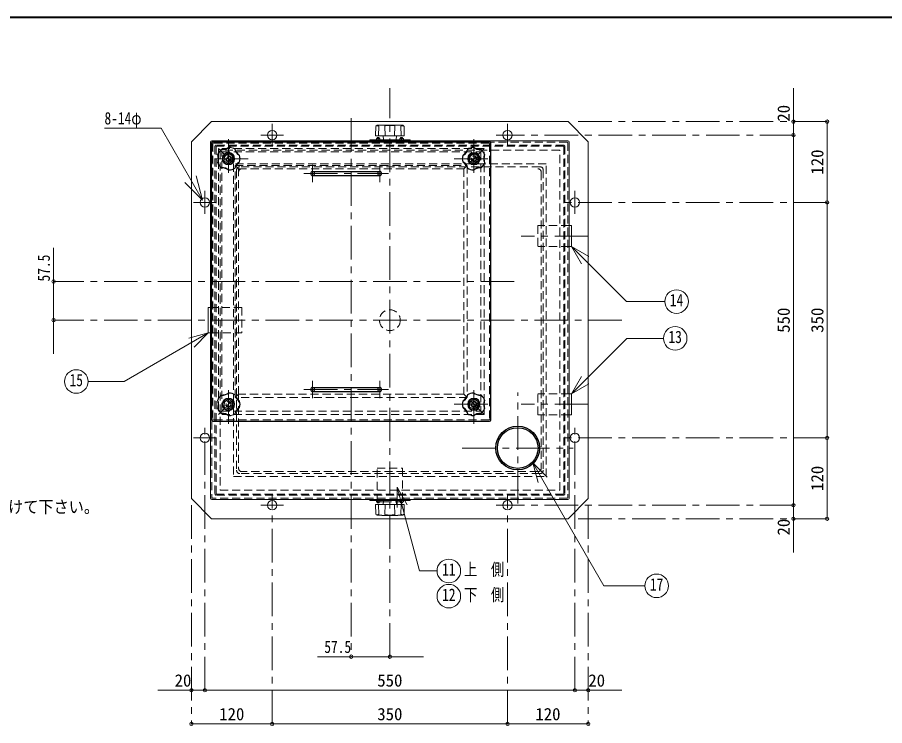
# Model space of a CAD drawing. Units: millimetres at full size, sheet at 1:10; some dimension numbers follow another scale. Extents: x -2123 to 1927, y -1358 to 1452.
# Drawn here: x -652 to 638, y 399 to 1452 of the extents above; entities that cross this region are included whole.
import ezdxf
from ezdxf.enums import TextEntityAlignment as Align

# ---------------------------------------------------------------- set-up
doc = ezdxf.new("R2010")
doc.units = ezdxf.units.MM
doc.header["$LTSCALE"] = 10
doc.header["$PDMODE"] = 32
doc.header["$PDSIZE"] = 5
doc.linetypes.add('CHAIN1', pattern=[8, 5, -1, 1, -1])
doc.linetypes.add('DASHED1', pattern=[1.8, 1.2, -0.6])
doc.layers.add('0-0', color=7, linetype='Continuous', lineweight=18)
doc.styles.add('ＭＳ ゴシック', font='')
doc.styles.get('ＭＳ ゴシック').set_extended_font_data('MS Gothic')

msp = doc.modelspace()

# ---------------------------------------------------------------- linework, layer by layer
at = {"layer": '0-0', "color": 1, "lineweight": 40}
msp.add_line((1927.2, 1451.91), (-2122.8, 1451.91), dxfattribs=at)
at = {"layer": '0-0', "color": 4, "linetype": 'CHAIN1', "lineweight": 9}
for p, q in [((-97.8, 501.91), (-97.8, 1346.91)), ((-272.8, 1293.91), (-272.8, 1259.91)), ((-155.3, 1301.91), (-155.3, 501.91)), ((77.2, 1293.91), (77.2, 1259.91)), ((182.2, 1296.91), (552.2, 1296.91)), ((-289.8, 1276.91), (-255.8, 1276.91)), ((502.2, 1276.91), (60.2, 1276.91)), ((-337.8, 1271.11), (-337.8, 1212.71)), ((27.2, 1271.11), (27.2, 1212.71)), ((-308.6, 1241.91), (-367, 1241.91)), ((-2, 1241.91), (56.4, 1241.91)), ((-212.8, 1232.91), (-212.8, 1206.91)), ((-112.8, 1232.91), (-112.8, 1206.91)), ((-225.8, 1219.91), (-99.8, 1219.91)), ((-372.8, 1193.91), (-372.8, 1159.91)), ((177.2, 1193.91), (177.2, 1159.91)), ((-389.8, 1176.91), (-355.8, 1176.91)), ((552.2, 1176.91), (160.2, 1176.91)), ((197.2, 1126.91), (97.2, 1126.91)), ((87.2, 1059.41), (-597.8, 1059.41)), ((247.2, 1001.91), (-597.8, 1001.91)), ((-337.8, 847.71), (-337.8, 906.11)), ((-212.8, 885.91), (-212.8, 911.91)), ((-112.8, 885.91), (-112.8, 911.91)), ((27.2, 847.71), (27.2, 906.11)), ((-225.8, 898.91), (-99.8, 898.91)), ((92.2, 729.41), (92.2, 894.41)), ((-2, 876.91), (56.4, 876.91)), ((197.2, 876.91), (97.2, 876.91)), ((-372.8, 451.91), (-372.8, 843.91)), ((177.2, 451.91), (177.2, 843.91)), ((-389.8, 826.91), (-355.8, 826.91)), ((552.2, 826.91), (160.2, 826.91)), ((9.7, 811.91), (174.7, 811.91)), ((-272.8, 401.91), (-272.8, 743.91)), ((77.2, 401.91), (77.2, 743.91)), ((-392.8, 726.91), (-392.8, 401.91)), ((-289.8, 726.91), (-255.8, 726.91)), ((502.2, 726.91), (60.2, 726.91)), ((197.2, 726.91), (197.2, 401.91)), ((182.2, 706.91), (552.2, 706.91))]:
    msp.add_line(p, q, dxfattribs=at)
at = {"layer": '0-0', "color": 4, "lineweight": 9}
for p, q in [((502.2, 1346.91), (502.2, 1276.91)), ((167.2, 1296.91), (197.2, 1266.91)), ((552.2, 1296.91), (552.2, 1176.91)), ((502.2, 1276.91), (502.2, 726.91)), ((-392.8, 1266.91), (-392.8, 736.91)), ((197.2, 1266.91), (197.2, 736.91)), ((552.2, 1176.91), (552.2, 826.91)), ((-597.8, 1109.41), (-597.8, 951.91)), ((552.2, 706.91), (552.2, 826.91)), ((-362.8, 706.91), (-392.8, 736.91)), ((167.2, 706.91), (197.2, 736.91)), ((502.2, 656.91), (502.2, 726.91)), ((167.2, 706.91), (-362.8, 706.91)), ((-205.3, 501.91), (-47.8, 501.91)), ((-442.8, 451.91), (-372.8, 451.91)), ((177.2, 451.91), (-372.8, 451.91)), ((247.2, 451.91), (177.2, 451.91)), ((-392.8, 401.91), (-272.8, 401.91)), ((77.2, 401.91), (-272.8, 401.91)), ((197.2, 401.91), (77.2, 401.91))]:
    msp.add_line(p, q, dxfattribs=at)
at = {"layer": '0-0'}
for p, q in [((-119.26, 1276.43), (-118.84, 1289.58)), ((-109.56, 1291.9), (-116.95, 1291.51)), ((-114.74, 1275.91), (-114.25, 1290.46)), ((-109.04, 1291.91), (-86.56, 1291.91)), ((-104.66, 1275.91), (-105.14, 1290.46)), ((-90.95, 1275.91), (-90.46, 1290.46)), ((-86.04, 1291.9), (-78.66, 1291.51)), ((-80.87, 1275.91), (-81.35, 1290.46)), ((-76.34, 1276.43), (-76.76, 1289.58)), ((-522.11, 1287.34), (-438.04, 1287.34)), ((-376.15, 1180.14), (-438.04, 1287.34)), ((-364.3, 1266.41), (-364.3, 737.41)), ((166.7, 1268.41), (-362.3, 1268.41)), ((-127.8, 1268.41), (-127.8, 1269.91)), ((-67.8, 1269.91), (-127.8, 1269.91)), ((-118.76, 1275.91), (-76.84, 1275.91)), ((-112.8, 1271.91), (-117.8, 1271.91)), ((-117.8, 1271.91), (-117.8, 1269.91)), ((-115.3, 1271.91), (-115.3, 1269.91)), ((-113.8, 1271.91), (-113.8, 1273.42)), ((-112.8, 1271.91), (-112.8, 1269.91)), ((-107.34, 1270.37), (-107.8, 1275.91)), ((-88.26, 1270.37), (-87.8, 1275.91)), ((-82.8, 1271.91), (-77.8, 1271.91)), ((-82.8, 1271.91), (-82.8, 1269.91)), ((-81.8, 1271.91), (-81.8, 1273.42)), ((-80.3, 1271.91), (-80.3, 1269.91)), ((-77.8, 1271.91), (-77.8, 1269.91)), ((-67.8, 1268.41), (-67.8, 1269.91)), ((168.7, 1266.41), (168.7, 737.41)), ((-376.15, 1180.14), (-385.86, 1216.36)), ((-376.15, 1180.14), (-402.67, 1206.65)), ((172.2, 1142.41), (168.7, 1142.41)), ((172.2, 1142.41), (172.2, 1111.41)), ((168.7, 1111.41), (172.2, 1111.41)), ((172.02, 1111.61), (198, 1096.61)), ((172.02, 1111.61), (187.02, 1085.63)), ((-367.8, 1020.91), (-364.3, 1020.91)), ((-367.77, 982.94), (-492.72, 910.8)), ((-367.77, 982.94), (-396.75, 975.18)), ((-367.77, 982.94), (-388.99, 961.73)), ((172.03, 892.24), (187.03, 918.22)), ((-546.54, 910.8), (-492.72, 910.8)), ((172.03, 892.24), (198.01, 907.24)), ((168.7, 892.41), (172.2, 892.41)), ((172.2, 861.41), (172.2, 892.41)), ((172.2, 861.41), (168.7, 861.41)), ((114.89, 789.75), (122.65, 760.77)), ((114.89, 789.75), (220.3, 607.17)), ((114.89, 789.75), (136.1, 768.54)), ((-86.95, 753.75), (-86.95, 723.75)), ((-86.95, 753.75), (-71.95, 727.77)), ((166.7, 735.41), (-362.3, 735.41)), ((-127.8, 735.41), (-127.8, 733.91)), ((-67.8, 735.41), (-67.8, 733.91)), ((-67.8, 733.91), (-127.8, 733.91)), ((-119.26, 727.4), (-118.84, 714.25)), ((-118.76, 727.91), (-76.84, 727.91)), ((-117.8, 731.91), (-117.8, 733.91)), ((-112.8, 731.91), (-117.8, 731.91)), ((-115.3, 731.91), (-115.3, 733.91)), ((-114.74, 727.91), (-114.25, 713.37)), ((-113.8, 731.91), (-113.8, 730.4)), ((-112.8, 731.91), (-112.8, 733.91)), ((-107.47, 731.91), (-112.8, 731.91)), ((-107.34, 733.45), (-107.8, 727.91)), ((-104.66, 727.91), (-105.14, 713.37)), ((-90.95, 727.91), (-90.46, 713.37)), ((-88.26, 733.45), (-87.8, 727.91)), ((-82.8, 731.91), (-88.13, 731.91)), ((-82.8, 731.91), (-82.8, 733.91)), ((-82.8, 731.91), (-77.8, 731.91)), ((-81.8, 731.91), (-81.8, 730.4)), ((-80.87, 727.91), (-81.35, 713.37)), ((-80.3, 731.91), (-80.3, 733.91)), ((-77.8, 731.91), (-77.8, 733.91)), ((-76.34, 727.4), (-76.76, 714.25)), ((-109.56, 711.93), (-116.95, 712.32)), ((-109.04, 711.91), (-86.56, 711.91)), ((-86.04, 711.93), (-78.66, 712.32)), ((220.3, 607.17), (281.25, 607.17))]:
    msp.add_line(p, q, dxfattribs=at)
at = {"layer": '0-0', "color": 5, "lineweight": 25}
for p, q in [((-362.8, 853.91), (-362.8, 1264.91)), ((-360.8, 1266.91), (50.2, 1266.91)), ((52.2, 853.91), (52.2, 1264.91)), ((-212.8, 1222.91), (-112.8, 1222.91)), ((-212.8, 1216.91), (-112.8, 1216.91)), ((-212.8, 901.91), (-112.8, 901.91)), ((-212.8, 895.91), (-112.8, 895.91)), ((-360.8, 851.91), (50.2, 851.91))]:
    msp.add_line(p, q, dxfattribs=at)
at = {"layer": '0-0', "color": 4, "linetype": 'DASHED1', "lineweight": 9}
for p, q in [((-362.3, 1265.41), (-362.3, 738.41)), ((165.7, 1266.41), (-361.3, 1266.41)), ((166.7, 1265.41), (166.7, 738.41)), ((-357.8, 1260.41), (-357.8, 743.41)), ((160.7, 1261.91), (-356.3, 1261.91)), ((-356.3, 1259.66), (-356.3, 744.16)), ((159.95, 1260.41), (-355.55, 1260.41)), ((-350.3, 1254.41), (-350.3, 749.41)), ((154.7, 1254.41), (-350.3, 1254.41)), ((-347.8, 1251.91), (37.2, 1251.91)), ((-347.8, 866.91), (-347.8, 1251.91)), ((37.2, 1251.91), (37.2, 866.91)), ((160.7, 1259.66), (160.7, 744.16)), ((162.2, 1260.41), (162.2, 743.41)), ((-344.3, 1245.58), (-344.3, 1238.25)), ((-344.23, 1245.71), (-337.88, 1249.38)), ((-344.23, 1238.12), (-337.88, 1234.45)), ((-331.38, 1245.71), (-337.73, 1249.38)), ((-337.73, 1234.45), (-331.38, 1238.12)), ((-331.3, 1238.25), (-331.3, 1245.58)), ((20.7, 1238.25), (20.7, 1245.58)), ((20.77, 1245.71), (27.12, 1249.38)), ((27.12, 1234.45), (20.77, 1238.12)), ((33.62, 1245.71), (27.27, 1249.38)), ((33.62, 1238.12), (27.27, 1234.45)), ((33.7, 1245.58), (33.7, 1238.25)), ((-327.8, 1231.91), (17.2, 1231.91)), ((-327.8, 886.91), (-327.8, 1231.91)), ((125.2, 1229.91), (-320.8, 1229.91)), ((-325.8, 1224.91), (-325.8, 778.91)), ((127.2, 1221.91), (127.2, 781.91)), ((130.2, 1224.91), (130.2, 778.91)), ((122.2, 1142.41), (122.2, 1111.41)), ((168.7, 1142.41), (122.2, 1142.41)), ((168.7, 1111.41), (122.2, 1111.41)), ((-317.8, 1020.91), (-364.3, 1020.91)), ((-317.8, 1020.91), (-317.8, 982.91)), ((-364.3, 982.91), (-317.8, 982.91)), ((-322.8, 891.91), (-322.8, 781.91)), ((168.7, 892.41), (122.2, 892.41)), ((122.2, 861.41), (122.2, 892.41)), ((-344.3, 873.25), (-344.3, 880.58)), ((-344.23, 880.71), (-337.88, 884.38)), ((-337.73, 884.38), (-331.38, 880.71)), ((-331.3, 880.58), (-331.3, 873.25)), ((20.7, 880.58), (20.7, 873.25)), ((27.12, 884.38), (20.77, 880.71)), ((33.62, 880.71), (27.27, 884.38)), ((33.7, 873.25), (33.7, 880.58)), ((-347.8, 866.91), (37.2, 866.91)), ((-344.23, 873.12), (-337.88, 869.45)), ((-331.38, 873.12), (-337.73, 869.45)), ((20.77, 873.12), (27.12, 869.45)), ((33.62, 873.12), (27.27, 869.45)), ((168.7, 861.41), (122.2, 861.41)), ((125.2, 773.91), (-320.8, 773.91)), ((122.2, 776.91), (-317.8, 776.91)), ((-116.8, 781.91), (-78.8, 781.91)), ((-116.8, 731.91), (-116.8, 781.91)), ((-78.8, 781.91), (-78.8, 731.91)), ((165.7, 737.41), (-361.3, 737.41)), ((160.7, 741.91), (-356.3, 741.91)), ((159.95, 743.41), (-355.55, 743.41)), ((-107.47, 731.91), (-88.13, 731.91))]:
    msp.add_line(p, q, dxfattribs=at)
at = {"layer": '0-0', "linetype": 'DASHED1'}
for p, q in [((-360.8, 1263.91), (-360.8, 854.91)), ((49.2, 1264.91), (-359.8, 1264.91)), ((50.2, 1263.91), (50.2, 854.91)), ((-352.8, 1256.91), (-322.8, 1226.91)), ((42.2, 1256.91), (-352.8, 1256.91)), ((-352.8, 1256.91), (-352.8, 861.91)), ((42.2, 1256.91), (12.2, 1226.91)), ((42.2, 861.91), (42.2, 1256.91)), ((-322.8, 1226.91), (12.2, 1226.91)), ((-322.8, 891.91), (-322.8, 1226.91)), ((-352.8, 861.91), (-322.8, 891.91)), ((42.2, 861.91), (12.2, 891.91)), ((49.2, 853.91), (-359.8, 853.91)), ((42.2, 861.91), (-352.8, 861.91))]:
    msp.add_line(p, q, dxfattribs=at)
at = {"layer": '0-0', "color": 4, "lineweight": 9}
msp.add_lwpolyline([(167.2, 1296.91), (-362.8, 1296.91), (-392.8, 1266.91)], dxfattribs=at)
at = {"layer": '0-0'}
for points in [[(-116.8, 1271.91), (-116.8, 1273.42), (-113.8, 1273.42)], [(-78.8, 1271.91), (-78.8, 1273.42), (-81.8, 1273.42)], [(172.02, 1111.61), (254.04, 1029.59), (310.91, 1029.59)], [(-364.3, 982.91), (-367.8, 982.91), (-367.8, 1020.91)], [(172.03, 892.24), (254.72, 974.93), (308.88, 974.93)], [(-86.95, 753.75), (-53.62, 629.35), (-27.64, 629.35)], [(-116.8, 731.91), (-116.8, 730.4), (-113.8, 730.4)], [(-78.8, 731.91), (-78.8, 730.4), (-81.8, 730.4)]]:
    msp.add_lwpolyline(points, dxfattribs=at)
at = {"layer": '0-0', "color": 4, "linetype": 'DASHED1', "lineweight": 9}
for points in [[(-350.3, 749.41), (154.7, 749.41), (154.7, 1254.41)], [(-330.3, 769.41), (134.7, 769.41), (134.7, 1234.41)], [(134.7, 1234.41), (-330.3, 1234.41), (-330.3, 769.41)], [(17.2, 1231.91), (17.2, 886.91), (-327.8, 886.91)]]:
    msp.add_lwpolyline(points, dxfattribs=at)
at = {"layer": '0-0', "linetype": 'DASHED1'}
msp.add_lwpolyline([(12.2, 1226.91), (12.2, 891.91), (-322.8, 891.91)], dxfattribs=at)
at = {"layer": '0-0', "color": 4, "lineweight": 9}
for centre, radius in [((-272.8, 1276.91), 7), ((77.2, 1276.91), 7), ((-337.8, 1241.91), 9.2), ((27.2, 1241.91), 9.2), ((-372.8, 1176.91), 7), ((177.2, 1176.91), 7), ((-337.8, 876.91), 9.2), ((27.2, 876.91), 9.2), ((-372.8, 826.91), 7), ((177.2, 826.91), 7), ((-272.8, 726.91), 7), ((77.2, 726.91), 7)]:
    msp.add_circle(centre, radius, dxfattribs=at)
at = {"layer": '0-0'}
for centre, radius in [((-337.8, 1241.91), 8.4), ((27.2, 1241.91), 8.4), ((328.41, 1029.59), 17.5), ((326.38, 974.93), 17.5), ((-564.04, 910.8), 17.5), ((-337.8, 876.91), 8.4), ((27.2, 876.91), 8.4), ((-10.14, 629.35), 17.5), ((298.75, 607.17), 17.5), ((-10.14, 591.85), 17.5)]:
    msp.add_circle(centre, radius, dxfattribs=at)
at = {"layer": '0-0', "color": 4, "linetype": 'DASHED1', "lineweight": 9}
for centre, radius in [((-337.8, 1241.91), 6.25), ((-337.8, 1241.91), 4.25), ((-337.8, 1241.91), 4), ((-337.8, 1241.91), 3.5), ((27.2, 1241.91), 6.25), ((27.2, 1241.91), 4.25), ((27.2, 1241.91), 4), ((27.2, 1241.91), 3.5), ((-97.8, 1001.91), 15.5), ((-337.8, 876.91), 6.25), ((-337.8, 876.91), 4.25), ((-337.8, 876.91), 4), ((-337.8, 876.91), 3.5), ((27.2, 876.91), 6.25), ((27.2, 876.91), 4.25), ((27.2, 876.91), 4), ((27.2, 876.91), 3.5)]:
    msp.add_circle(centre, radius, dxfattribs=at)
at = {"layer": '0-0', "color": 5, "lineweight": 25}
for radius in [32.5, 30.25]:
    msp.add_circle((92.2, 811.91), radius, dxfattribs=at)
at = {"layer": '0-0'}
for centre, radius, start, end in [((-116.84, 1289.51), 2, 93.01913, 178.15415), ((-117.31, 1288.84), 2.07, 93.02757, 128.73305), ((-117.23, 1280.96), 9.96, 72.62002, 91.09064), ((-109.04, 1281.91), 10, 90, 93.01913), ((-104.64, 1290.48), 0.5, 97.29873, 181.90915), ((-97.8, 1237.08), 54.34, 82.70127, 97.29873), ((-90.96, 1290.48), 0.5, 358.09085, 82.70127), ((-86.56, 1281.91), 10, 86.98087, 90), ((-78.38, 1280.96), 9.96, 88.90936, 107.37998), ((-78.76, 1289.51), 2, 1.84585, 86.98087), ((-78.3, 1288.84), 2.07, 51.26695, 86.97243), ((-362.3, 1266.41), 2, 90, 180), ((-118.76, 1276.41), 0.5, 178.15415, 270), ((-106.84, 1270.41), 0.5, 184.76364, 270), ((-88.76, 1270.41), 0.5, 270, 355.23636), ((-76.84, 1276.41), 0.5, 270, 1.84585), ((166.7, 1266.41), 2, 0, 90), ((-337.8, 1241.91), 17.2, 128.5, 159.5), ((-337.8, 1241.91), 16.8, 128.5, 159.5), ((-349.93, 1279.25), 23.91, 273.41115, 302.58885), ((-346.95, 1270.07), 15.06, 265.0119, 310.9881), ((-337.8, 1241.91), 16.8, 56.5, 87.5), ((-337.8, 1241.91), 17.2, 56.5, 87.5), ((-313.85, 1259.31), 15.06, 193.0119, 238.9881), ((-306.04, 1264.99), 23.91, 201.41115, 230.58885), ((-4.56, 1264.99), 23.91, 309.41115, 338.58885), ((3.25, 1259.31), 15.06, 301.0119, 346.9881), ((27.2, 1241.91), 17.2, 92.5, 123.5), ((27.2, 1241.91), 16.8, 92.5, 123.5), ((39.33, 1279.25), 23.91, 237.41115, 266.58885), ((36.35, 1270.07), 15.06, 229.0119, 274.9881), ((27.2, 1241.91), 16.8, 20.5, 51.5), ((27.2, 1241.91), 17.2, 20.5, 51.5), ((-377.06, 1241.91), 23.91, 345.41115, 14.58885), ((-367.41, 1241.91), 15.06, 337.0119, 22.9881), ((-337.8, 1241.91), 16.8, 344.5, 15.5), ((-337.8, 1241.91), 17.2, 344.5, 15.5), ((27.2, 1241.91), 17.2, 164.5, 195.5), ((27.2, 1241.91), 16.8, 164.5, 195.5), ((56.8, 1241.91), 15.06, 157.0119, 202.9881), ((66.45, 1241.91), 23.91, 165.41115, 194.58885), ((-337.8, 1241.91), 17.2, 200.5, 231.5), ((-337.8, 1241.91), 16.8, 200.5, 231.5), ((-349.93, 1204.58), 23.91, 57.41115, 86.58885), ((-346.95, 1213.76), 15.06, 49.0119, 94.9881), ((-337.8, 1241.91), 16.8, 272.5, 303.5), ((-337.8, 1241.91), 17.2, 272.5, 303.5), ((-313.85, 1224.51), 15.06, 121.0119, 166.9881), ((-306.04, 1218.84), 23.91, 129.41115, 158.58885), ((-4.56, 1218.84), 23.91, 21.41115, 50.58885), ((3.25, 1224.51), 15.06, 13.0119, 58.9881), ((27.2, 1241.91), 17.2, 236.5, 267.5), ((27.2, 1241.91), 16.8, 236.5, 267.5), ((39.33, 1204.58), 23.91, 93.41115, 122.58885), ((36.35, 1213.76), 15.06, 85.0119, 130.9881), ((27.2, 1241.91), 16.8, 308.5, 339.5), ((27.2, 1241.91), 17.2, 308.5, 339.5), ((-337.8, 876.91), 17.2, 128.5, 159.5), ((-337.8, 876.91), 16.8, 128.5, 159.5), ((-349.93, 914.25), 23.91, 273.41115, 302.58885), ((-346.95, 905.07), 15.06, 265.0119, 310.9881), ((-337.8, 876.91), 16.8, 56.5, 87.5), ((-337.8, 876.91), 17.2, 56.5, 87.5), ((-313.85, 894.31), 15.06, 193.0119, 238.9881), ((-306.04, 899.99), 23.91, 201.41115, 230.58885), ((-4.56, 899.99), 23.91, 309.41115, 338.58885), ((3.25, 894.31), 15.06, 301.0119, 346.9881), ((27.2, 876.91), 17.2, 92.5, 123.5), ((27.2, 876.91), 16.8, 92.5, 123.5), ((39.33, 914.25), 23.91, 237.41115, 266.58885), ((36.35, 905.07), 15.06, 229.0119, 274.9881), ((27.2, 876.91), 16.8, 20.5, 51.5), ((27.2, 876.91), 17.2, 20.5, 51.5), ((-377.06, 876.91), 23.91, 345.41115, 14.58885), ((-367.41, 876.91), 15.06, 337.0119, 22.9881), ((-337.8, 876.91), 16.8, 344.5, 15.5), ((-337.8, 876.91), 17.2, 344.5, 15.5), ((27.2, 876.91), 17.2, 164.5, 195.5), ((27.2, 876.91), 16.8, 164.5, 195.5), ((56.8, 876.91), 15.06, 157.0119, 202.9881), ((66.45, 876.91), 23.91, 165.41115, 194.58885), ((-337.8, 876.91), 17.2, 200.5, 231.5), ((-337.8, 876.91), 16.8, 200.5, 231.5), ((-313.85, 859.51), 15.06, 121.0119, 166.9881), ((-306.04, 853.84), 23.91, 129.41115, 158.58885), ((-4.56, 853.84), 23.91, 21.41115, 50.58885), ((3.25, 859.51), 15.06, 13.0119, 58.9881), ((27.2, 876.91), 16.8, 308.5, 339.5), ((27.2, 876.91), 17.2, 308.5, 339.5), ((-349.93, 839.58), 23.91, 57.41115, 86.58885), ((-346.95, 848.76), 15.06, 49.0119, 94.9881), ((-337.8, 876.91), 16.8, 272.5, 303.5), ((-337.8, 876.91), 17.2, 272.5, 303.5), ((27.2, 876.91), 17.2, 236.5, 267.5), ((27.2, 876.91), 16.8, 236.5, 267.5), ((39.33, 839.58), 23.91, 93.41115, 122.58885), ((36.35, 848.76), 15.06, 85.0119, 130.9881), ((-362.3, 737.41), 2, 180, 270), ((166.7, 737.41), 2, 270, 0), ((-118.76, 727.41), 0.5, 90, 181.84585), ((-106.84, 733.41), 0.5, 90, 175.23636), ((-88.76, 733.41), 0.5, 4.76364, 90), ((-76.84, 727.41), 0.5, 358.15415, 90), ((-116.84, 714.31), 2, 181.84585, 266.98087), ((-117.31, 714.98), 2.07, 231.26695, 266.97243), ((-117.23, 722.87), 9.96, 268.90936, 287.37998), ((-109.04, 721.91), 10, 266.98087, 270), ((-104.64, 713.35), 0.5, 178.09085, 262.70127), ((-97.8, 766.75), 54.34, 262.70127, 277.29873), ((-90.96, 713.35), 0.5, 277.29873, 1.90915), ((-86.56, 721.91), 10, 270, 273.01913), ((-78.38, 722.87), 9.96, 252.62002, 271.09064), ((-78.76, 714.31), 2, 273.01913, 358.15415), ((-78.3, 714.98), 2.07, 273.02757, 308.73305)]:
    msp.add_arc(centre, radius, start, end, dxfattribs=at)
at = {"layer": '0-0', "color": 5, "lineweight": 25}
for centre, radius, start, end in [((-360.8, 1264.91), 2, 90, 180), ((50.2, 1264.91), 2, 0, 90), ((-212.8, 1219.91), 3, 90, 270), ((-112.8, 1219.91), 3, 270, 90), ((-212.8, 898.91), 3, 90, 270), ((-112.8, 898.91), 3, 270, 90), ((-360.8, 853.91), 2, 180, 270), ((50.2, 853.91), 2, 270, 0)]:
    msp.add_arc(centre, radius, start, end, dxfattribs=at)
at = {"layer": '0-0', "color": 4, "linetype": 'DASHED1', "lineweight": 9}
for centre, radius, start, end in [((-361.3, 1265.41), 1, 90, 180), ((165.7, 1265.41), 1, 0, 90), ((-356.3, 1260.41), 1.5, 90, 180), ((-355.55, 1259.66), 0.75, 90, 180), ((159.95, 1259.66), 0.75, 0, 90), ((160.7, 1260.41), 1.5, 0, 90), ((-344.15, 1245.58), 0.15, 120, 180), ((-344.15, 1238.25), 0.15, 180, 240), ((-337.8, 1249.25), 0.15, 60, 120), ((-331.45, 1245.58), 0.15, 0, 60), ((-331.45, 1238.25), 0.15, 300, 360), ((20.85, 1245.58), 0.15, 120, 180), ((20.85, 1238.25), 0.15, 180, 240), ((27.2, 1249.25), 0.15, 60, 120), ((33.55, 1245.58), 0.15, 0, 60), ((33.55, 1238.25), 0.15, 300, 0), ((-337.8, 1234.58), 0.15, 240, 300), ((-320.8, 1224.91), 5, 90, 180), ((-317.8, 1221.91), 5, 90, 180), ((27.2, 1234.58), 0.15, 240, 300), ((122.2, 1221.91), 5, 0, 90), ((125.2, 1224.91), 5, 0, 90), ((-344.15, 880.58), 0.15, 120, 180), ((-337.8, 884.25), 0.15, 60, 120), ((-331.45, 880.58), 0.15, 0, 60), ((20.85, 880.58), 0.15, 120, 180), ((27.2, 884.25), 0.15, 60, 120), ((33.55, 880.58), 0.15, 0, 60), ((-344.15, 873.25), 0.15, 180, 240), ((-337.8, 869.58), 0.15, 240, 300), ((-331.45, 873.25), 0.15, 300, 0), ((20.85, 873.25), 0.15, 180, 240), ((27.2, 869.58), 0.15, 240, 300), ((33.55, 873.25), 0.15, 300, 0), ((-320.8, 778.91), 5, 180, 270), ((-317.8, 781.91), 5, 180, 270), ((122.2, 781.91), 5, 270, 0), ((125.2, 778.91), 5, 270, 0), ((-361.3, 738.41), 1, 180, 270), ((-356.3, 743.41), 1.5, 180, 270), ((-355.55, 744.16), 0.75, 180, 270), ((159.95, 744.16), 0.75, 270, 0), ((160.7, 743.41), 1.5, 270, 0), ((165.7, 738.41), 1, 270, 0)]:
    msp.add_arc(centre, radius, start, end, dxfattribs=at)
at = {"layer": '0-0', "linetype": 'DASHED1'}
for centre, radius, start, end in [((-359.8, 1263.91), 1, 90, 180), ((49.2, 1263.91), 1, 0, 90), ((-212.8, 1219.91), 3, 270, 90), ((-112.8, 1219.91), 3, 90, 270), ((-212.8, 898.91), 3, 270, 90), ((-112.8, 898.91), 3, 90, 270), ((-359.8, 854.91), 1, 180, 270), ((49.2, 854.91), 1, 270, 0)]:
    msp.add_arc(centre, radius, start, end, dxfattribs=at)
at = {"layer": '0-0', "color": 1}
for p in [(502.2, 1296.91), (552.2, 1296.91), (502.2, 1276.91), (552.2, 1176.91), (-597.8, 1059.41), (-597.8, 1001.91), (552.2, 826.91), (502.2, 726.91), (502.2, 706.91), (552.2, 706.91), (-155.3, 501.91), (-97.8, 501.91), (-392.8, 451.91), (-372.8, 451.91), (177.2, 451.91), (197.2, 451.91), (-392.8, 401.91), (-272.8, 401.91), (77.2, 401.91), (197.2, 401.91)]:
    msp.add_point(p, dxfattribs=at)

# ---------------------------------------------------------------- texts
at = {"layer": '0-0', "style": 'ＭＳ ゴシック'}
for s, p in [('20', (502.2, 1296.91)), ('120', (552.2, 1218.16)), ('550', (502.2, 983.16)), ('350', (552.2, 983.16)), ('120', (552.2, 748.16)), ('20', (502.2, 681.91))]:
    msp.add_text(s, height=18.33, rotation=90, dxfattribs=at).set_placement(p, align=Align.BOTTOM_LEFT)
for s, width, p in [('8-14φ', 0.8, (-522.11, 1287.34)), ('14', 0.8, (318.41, 1017.09)), ('13', 0.8, (316.38, 962.43)), ('15', 0.8, (-574.04, 898.3)), ('○ 配管は必ずフレキシブルジョイントをタンク側に近い位置に取り付けて下さい。', 0.9, (-1374.05, 709.83)), ('11', 0.8, (-20.14, 616.85)), ('上\u3000側', 0.8, (12.36, 616.85)), ('17', 0.8, (288.75, 594.67)), ('12', 0.8, (-20.14, 579.35)), ('下\u3000側', 0.8, (12.36, 579.35)), ('57.5', 0.8, (-195.3, 501.91))]:
    msp.add_text(s, height=18.33, dxfattribs=dict(at, width=width)).set_placement(p, align=Align.BOTTOM_LEFT)
at = {"layer": '0-0', "style": 'ＭＳ ゴシック', "width": 0.8}
msp.add_text('57.5', height=18.33, rotation=90, dxfattribs=at).set_placement((-597.8, 1059.41), align=Align.BOTTOM_LEFT)
at = {"layer": '0-0', "style": 'ＭＳ ゴシック'}
for s, p in [('20', (-417.8, 451.91)), ('550', (-116.55, 451.91)), ('20', (197.2, 451.91)), ('120', (-351.55, 401.91)), ('350', (-116.55, 401.91)), ('120', (118.45, 401.91))]:
    msp.add_text(s, height=18.33, dxfattribs=at).set_placement(p, align=Align.BOTTOM_LEFT)

doc.saveas('drawing.dxf')
